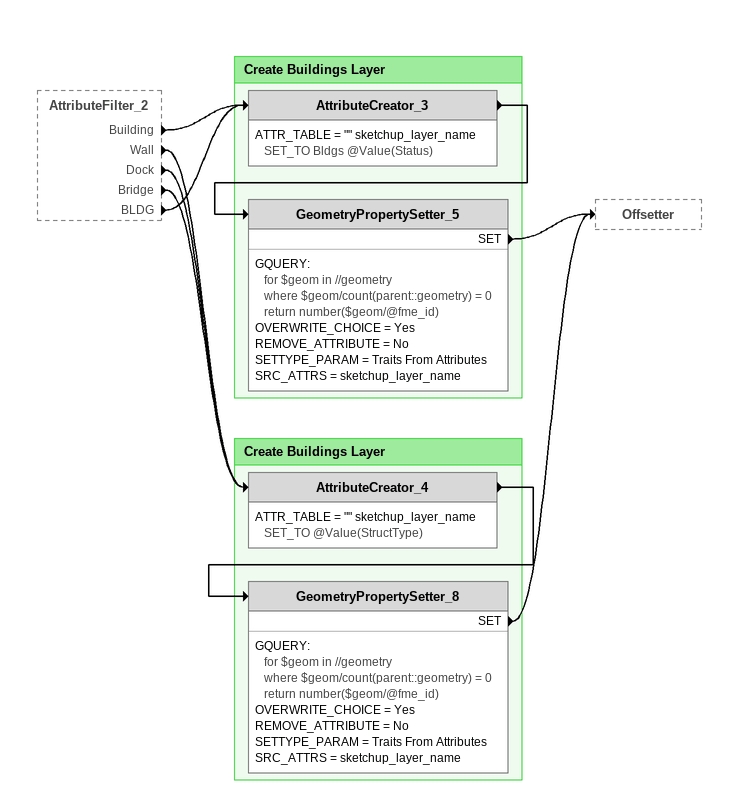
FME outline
AttributeFilter_2 [outside]
    Building -> AttributeCreator_3
    Wall -> AttributeCreator_4
    Dock -> AttributeCreator_4
    Bridge -> AttributeCreator_4
    BLDG -> AttributeCreator_3

Bookmark: Create Buildings Layer
AttributeCreator_3
    ATTR_TABLE = "" sketchup_layer_name SET_TO Bldgs @Value(Status)
    -> GeometryPropertySetter_5
GeometryPropertySetter_5
    GQUERY:
      for $geom in //geometry
      where $geom/count(parent::geometry) = 0
      return number($geom/@fme_id)
    OVERWRITE_CHOICE = Yes
    REMOVE_ATTRIBUTE = No
    SETTYPE_PARAM = Traits From Attributes
    SRC_ATTRS = sketchup_layer_name
    SET -> Offsetter

Bookmark: Create Buildings Layer
AttributeCreator_4
    ATTR_TABLE = "" sketchup_layer_name SET_TO @Value(StructType)
    -> GeometryPropertySetter_8
GeometryPropertySetter_8
    GQUERY:
      for $geom in //geometry
      where $geom/count(parent::geometry) = 0
      return number($geom/@fme_id)
    OVERWRITE_CHOICE = Yes
    REMOVE_ATTRIBUTE = No
    SETTYPE_PARAM = Traits From Attributes
    SRC_ATTRS = sketchup_layer_name
    SET -> Offsetter
